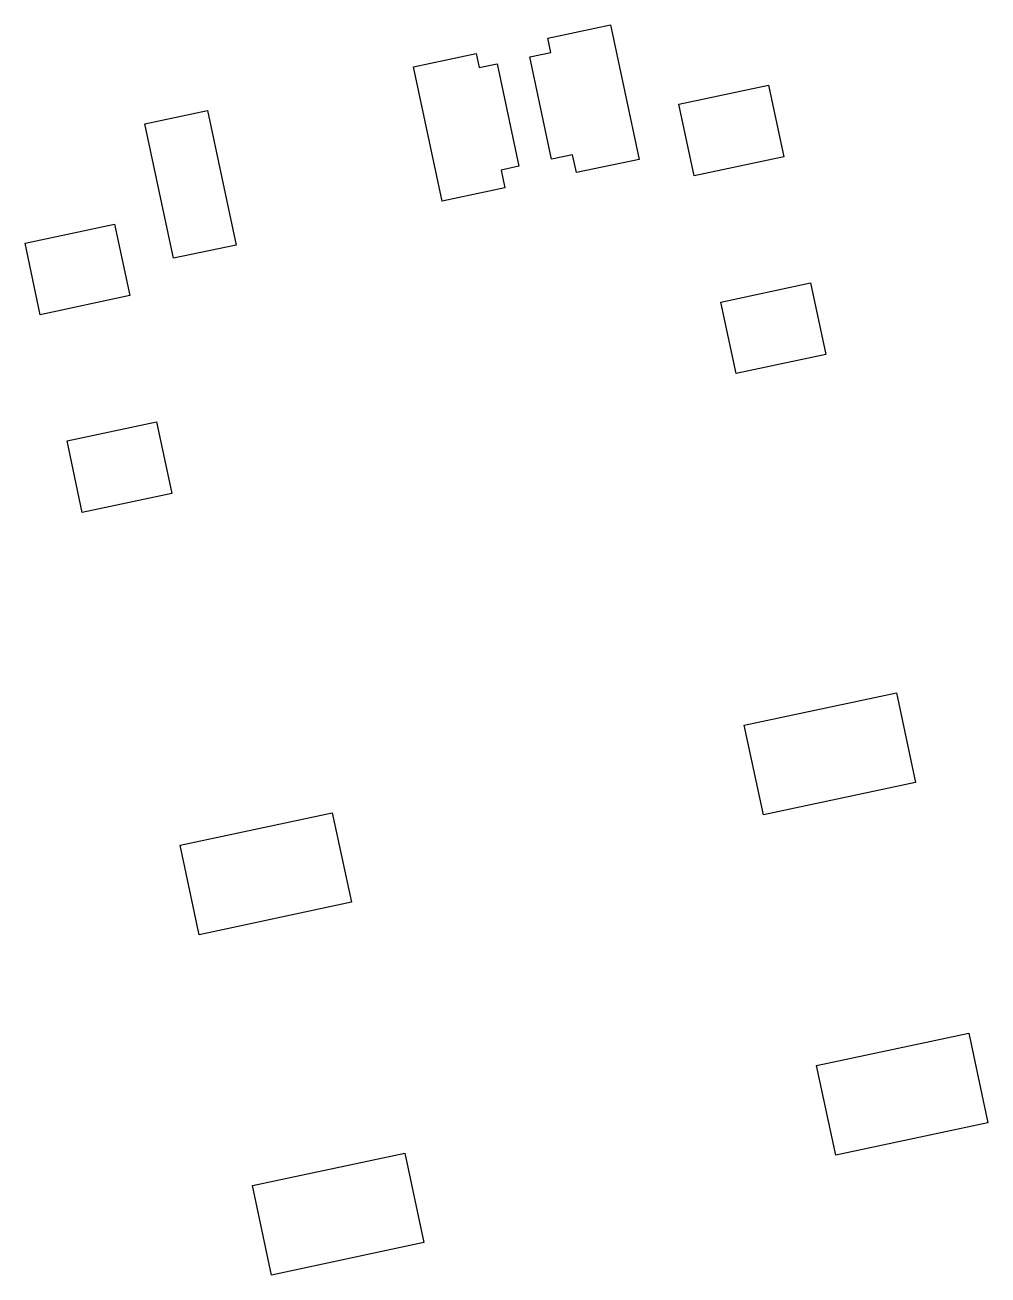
# Model space of a CAD drawing. Extents: x 25 to 211, y 22 to 129.
# Drawn here: x 200.15 to 210.66, y 21.59 to 35.25 of the extents above.
import ezdxf

# ---------------------------------------------------------------- set-up
doc = ezdxf.new("R2010")
doc.units = 0
doc.layers.add('BLACK', color=7, linetype='CONTINUOUS')

msp = doc.modelspace()

# ---------------------------------------------------------------- linework, layer by layer
at = {"layer": 'BLACK', "linetype": 'CONTINUOUS'}
for p, q in [((205.857, 35.0998), (206.541, 35.2453)), ((206.541, 35.2453), (206.853, 33.7781)), ((205.889, 34.9458), (205.857, 35.0998)), ((204.39, 34.7879), (205.074, 34.9335)), ((205.074, 34.9335), (205.107, 34.7795)), ((205.107, 34.7795), (205.302, 34.821)), ((205.302, 34.821), (205.54, 33.703)), ((205.66, 34.897), (205.889, 34.9458)), ((205.898, 33.779), (205.66, 34.897)), ((204.701, 33.3207), (204.39, 34.7879)), ((207.287, 34.3815), (208.265, 34.5894)), ((208.265, 34.5894), (208.432, 33.8069)), ((201.455, 34.1642), (202.14, 34.3097)), ((202.14, 34.3097), (202.452, 32.8425)), ((207.454, 33.599), (207.287, 34.3815)), ((201.767, 32.697), (201.455, 34.1642)), ((206.127, 33.8278), (205.898, 33.779)), ((206.169, 33.6326), (206.127, 33.8278)), ((206.853, 33.7781), (206.169, 33.6326)), ((208.432, 33.8069), (207.454, 33.599)), ((205.54, 33.703), (205.345, 33.6614)), ((205.345, 33.6614), (205.386, 33.4662)), ((205.386, 33.4662), (204.701, 33.3207)), ((200.147, 32.8638), (201.125, 33.0717)), ((201.125, 33.0717), (201.291, 32.2892)), ((200.313, 32.0813), (200.147, 32.8638)), ((202.452, 32.8425), (201.767, 32.697)), ((207.747, 32.2198), (208.725, 32.4277)), ((208.725, 32.4277), (208.891, 31.6452)), ((201.291, 32.2892), (200.313, 32.0813)), ((207.913, 31.4373), (207.747, 32.2198)), ((208.891, 31.6452), (207.913, 31.4373)), ((200.606, 30.7021), (201.584, 30.91)), ((201.584, 30.91), (201.751, 30.1275)), ((200.773, 29.9196), (200.606, 30.7021)), ((201.751, 30.1275), (200.773, 29.9196)), ((208.002, 27.5981), (209.665, 27.9516)), ((209.665, 27.9516), (209.873, 26.9734)), ((208.21, 26.62), (208.002, 27.5981)), ((209.873, 26.9734), (208.21, 26.62)), ((201.84, 26.2883), (203.503, 26.6418)), ((203.503, 26.6418), (203.711, 25.6636)), ((202.048, 25.3102), (201.84, 26.2883)), ((203.711, 25.6636), (202.048, 25.3102)), ((208.792, 23.8812), (210.455, 24.2346)), ((210.455, 24.2346), (210.663, 23.2565)), ((209, 22.903), (208.792, 23.8812)), ((210.663, 23.2565), (209, 22.903)), ((202.63, 22.5713), (204.293, 22.9248)), ((204.293, 22.9248), (204.501, 21.9466)), ((202.838, 21.5932), (202.63, 22.5713)), ((204.501, 21.9466), (202.838, 21.5932))]:
    msp.add_line(p, q, dxfattribs=at)

doc.saveas('drawing.dxf')
